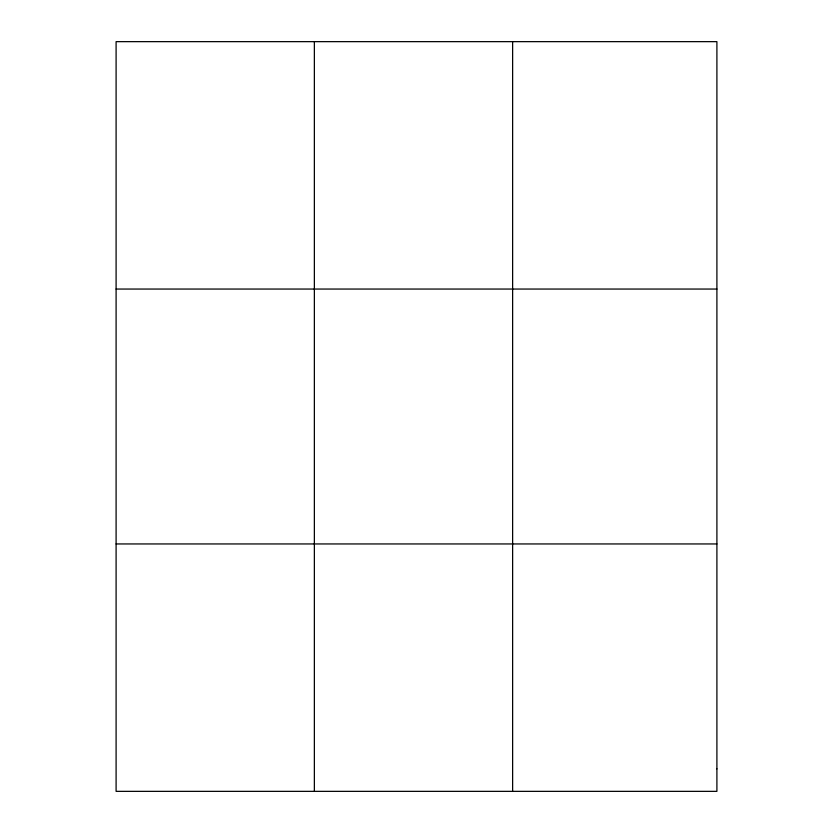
<?xml version="1.0" encoding="UTF-8"?>
<svg xmlns="http://www.w3.org/2000/svg" width="833" height="833" viewBox="0 0 833 833"><rect width="100%" height="100%" fill="white"/><g stroke="black" fill="none" stroke-linecap="round" stroke-linejoin="round"><path stroke-width="1.25" d="M314.364 41.65L314.364 791.35M512.628 41.65L512.628 791.35M116.099 289.051L716.901 289.051M116.099 543.949L716.901 543.949M716.901 768.859L716.901 791.35L116.099 791.35L116.099 41.65L716.901 41.65L716.901 768.859"/></g></svg>
